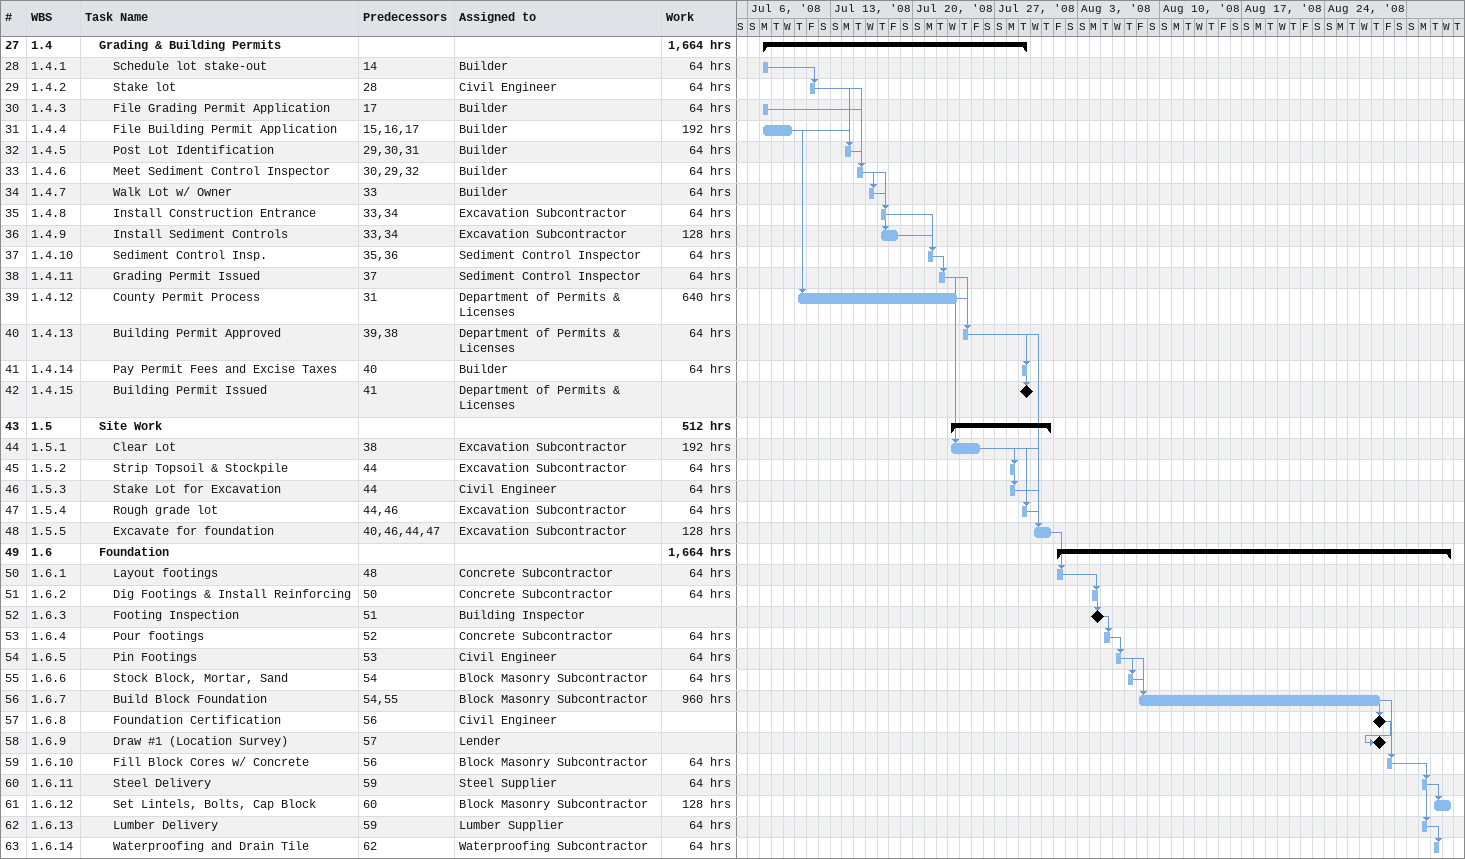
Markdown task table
| ID | WBS | Task | Start | Finish | Predecessors | Resources | Work (h) |
|---|---|---|---|---|---|---|---|
| 27 | 1.4 | **Grading & Building Permits** | 2008-07-07 | 2008-07-29 |  |  | 1664 |
| 28 | 1.4.1 | Schedule lot stake-out | 2008-07-07 | 2008-07-07 | 14 | Builder | 64 |
| 29 | 1.4.2 | Stake lot | 2008-07-11 | 2008-07-11 | 28 | Civil Engineer | 64 |
| 30 | 1.4.3 | File Grading Permit Application | 2008-07-07 | 2008-07-07 | 17 | Builder | 64 |
| 31 | 1.4.4 | File Building Permit Application | 2008-07-07 | 2008-07-09 | 15, 16, 17 | Builder | 192 |
| 32 | 1.4.5 | Post Lot Identification | 2008-07-14 | 2008-07-14 | 29, 30, 31 | Builder | 64 |
| 33 | 1.4.6 | Meet Sediment Control Inspector | 2008-07-15 | 2008-07-15 | 30, 29, 32 | Builder | 64 |
| 34 | 1.4.7 | Walk Lot w/ Owner | 2008-07-16 | 2008-07-16 | 33 | Builder | 64 |
| 35 | 1.4.8 | Install Construction Entrance | 2008-07-17 | 2008-07-17 | 33, 34 | Excavation Subcontractor | 64 |
| 36 | 1.4.9 | Install Sediment Controls | 2008-07-17 | 2008-07-18 | 33, 34 | Excavation Subcontractor | 128 |
| 37 | 1.4.10 | Sediment Control Insp. | 2008-07-21 | 2008-07-21 | 35, 36 | Sediment Control Inspector | 64 |
| 38 | 1.4.11 | Grading Permit Issued | 2008-07-22 | 2008-07-22 | 37 | Sediment Control Inspector | 64 |
| 39 | 1.4.12 | County Permit Process | 2008-07-10 | 2008-07-23 | 31 | Department of Permits & Licenses | 640 |
| 40 | 1.4.13 | Building Permit Approved | 2008-07-24 | 2008-07-24 | 39, 38 | Department of Permits & Licenses | 64 |
| 41 | 1.4.14 | Pay Permit Fees and Excise Taxes | 2008-07-29 | 2008-07-29 | 40 | Builder | 64 |
| 42 | 1.4.15 | Building Permit Issued (milestone) | 2008-07-29 | 2008-07-29 | 41 | Department of Permits & Licenses |  |
| 43 | 1.5 | **Site Work** | 2008-07-23 | 2008-07-31 |  |  | 512 |
| 44 | 1.5.1 | Clear Lot | 2008-07-23 | 2008-07-25 | 38 | Excavation Subcontractor | 192 |
| 45 | 1.5.2 | Strip Topsoil & Stockpile | 2008-07-28 | 2008-07-28 | 44 | Excavation Subcontractor | 64 |
| 46 | 1.5.3 | Stake Lot for Excavation | 2008-07-28 | 2008-07-28 | 44 | Civil Engineer | 64 |
| 47 | 1.5.4 | Rough grade lot | 2008-07-29 | 2008-07-29 | 44, 46 | Excavation Subcontractor | 64 |
| 48 | 1.5.5 | Excavate for foundation | 2008-07-30 | 2008-07-31 | 40, 46, 44, 47 | Excavation Subcontractor | 128 |
| 49 | 1.6 | **Foundation** | 2008-08-01 | 2008-09-03 |  |  | 1664 |
| 50 | 1.6.1 | Layout footings | 2008-08-01 | 2008-08-01 | 48 | Concrete Subcontractor | 64 |
| 51 | 1.6.2 | Dig Footings & Install Reinforcing | 2008-08-04 | 2008-08-04 | 50 | Concrete Subcontractor | 64 |
| 52 | 1.6.3 | Footing Inspection (milestone) | 2008-08-04 | 2008-08-04 | 51 | Building Inspector |  |
| 53 | 1.6.4 | Pour footings | 2008-08-05 | 2008-08-05 | 52 | Concrete Subcontractor | 64 |
| 54 | 1.6.5 | Pin Footings | 2008-08-06 | 2008-08-06 | 53 | Civil Engineer | 64 |
| 55 | 1.6.6 | Stock Block, Mortar, Sand | 2008-08-07 | 2008-08-07 | 54 | Block Masonry Subcontractor | 64 |
| 56 | 1.6.7 | Build Block Foundation | 2008-08-08 | 2008-08-28 | 54, 55 | Block Masonry Subcontractor | 960 |
| 57 | 1.6.8 | Foundation Certification (milestone) | 2008-08-28 | 2008-08-28 | 56 | Civil Engineer |  |
| 58 | 1.6.9 | Draw #1 (Location Survey) (milestone) | 2008-08-28 | 2008-08-28 | 57 | Lender |  |
| 59 | 1.6.10 | Fill Block Cores w/ Concrete | 2008-08-29 | 2008-08-29 | 56 | Block Masonry Subcontractor | 64 |
| 60 | 1.6.11 | Steel Delivery | 2008-09-01 | 2008-09-01 | 59 | Steel Supplier | 64 |
| 61 | 1.6.12 | Set Lintels, Bolts, Cap Block | 2008-09-02 | 2008-09-03 | 60 | Block Masonry Subcontractor | 128 |
| 62 | 1.6.13 | Lumber Delivery | 2008-09-01 | 2008-09-01 | 59 | Lumber Supplier | 64 |
| 63 | 1.6.14 | Waterproofing and Drain Tile | 2008-09-02 | 2008-09-02 | 62 | Waterproofing Subcontractor | 64 |
